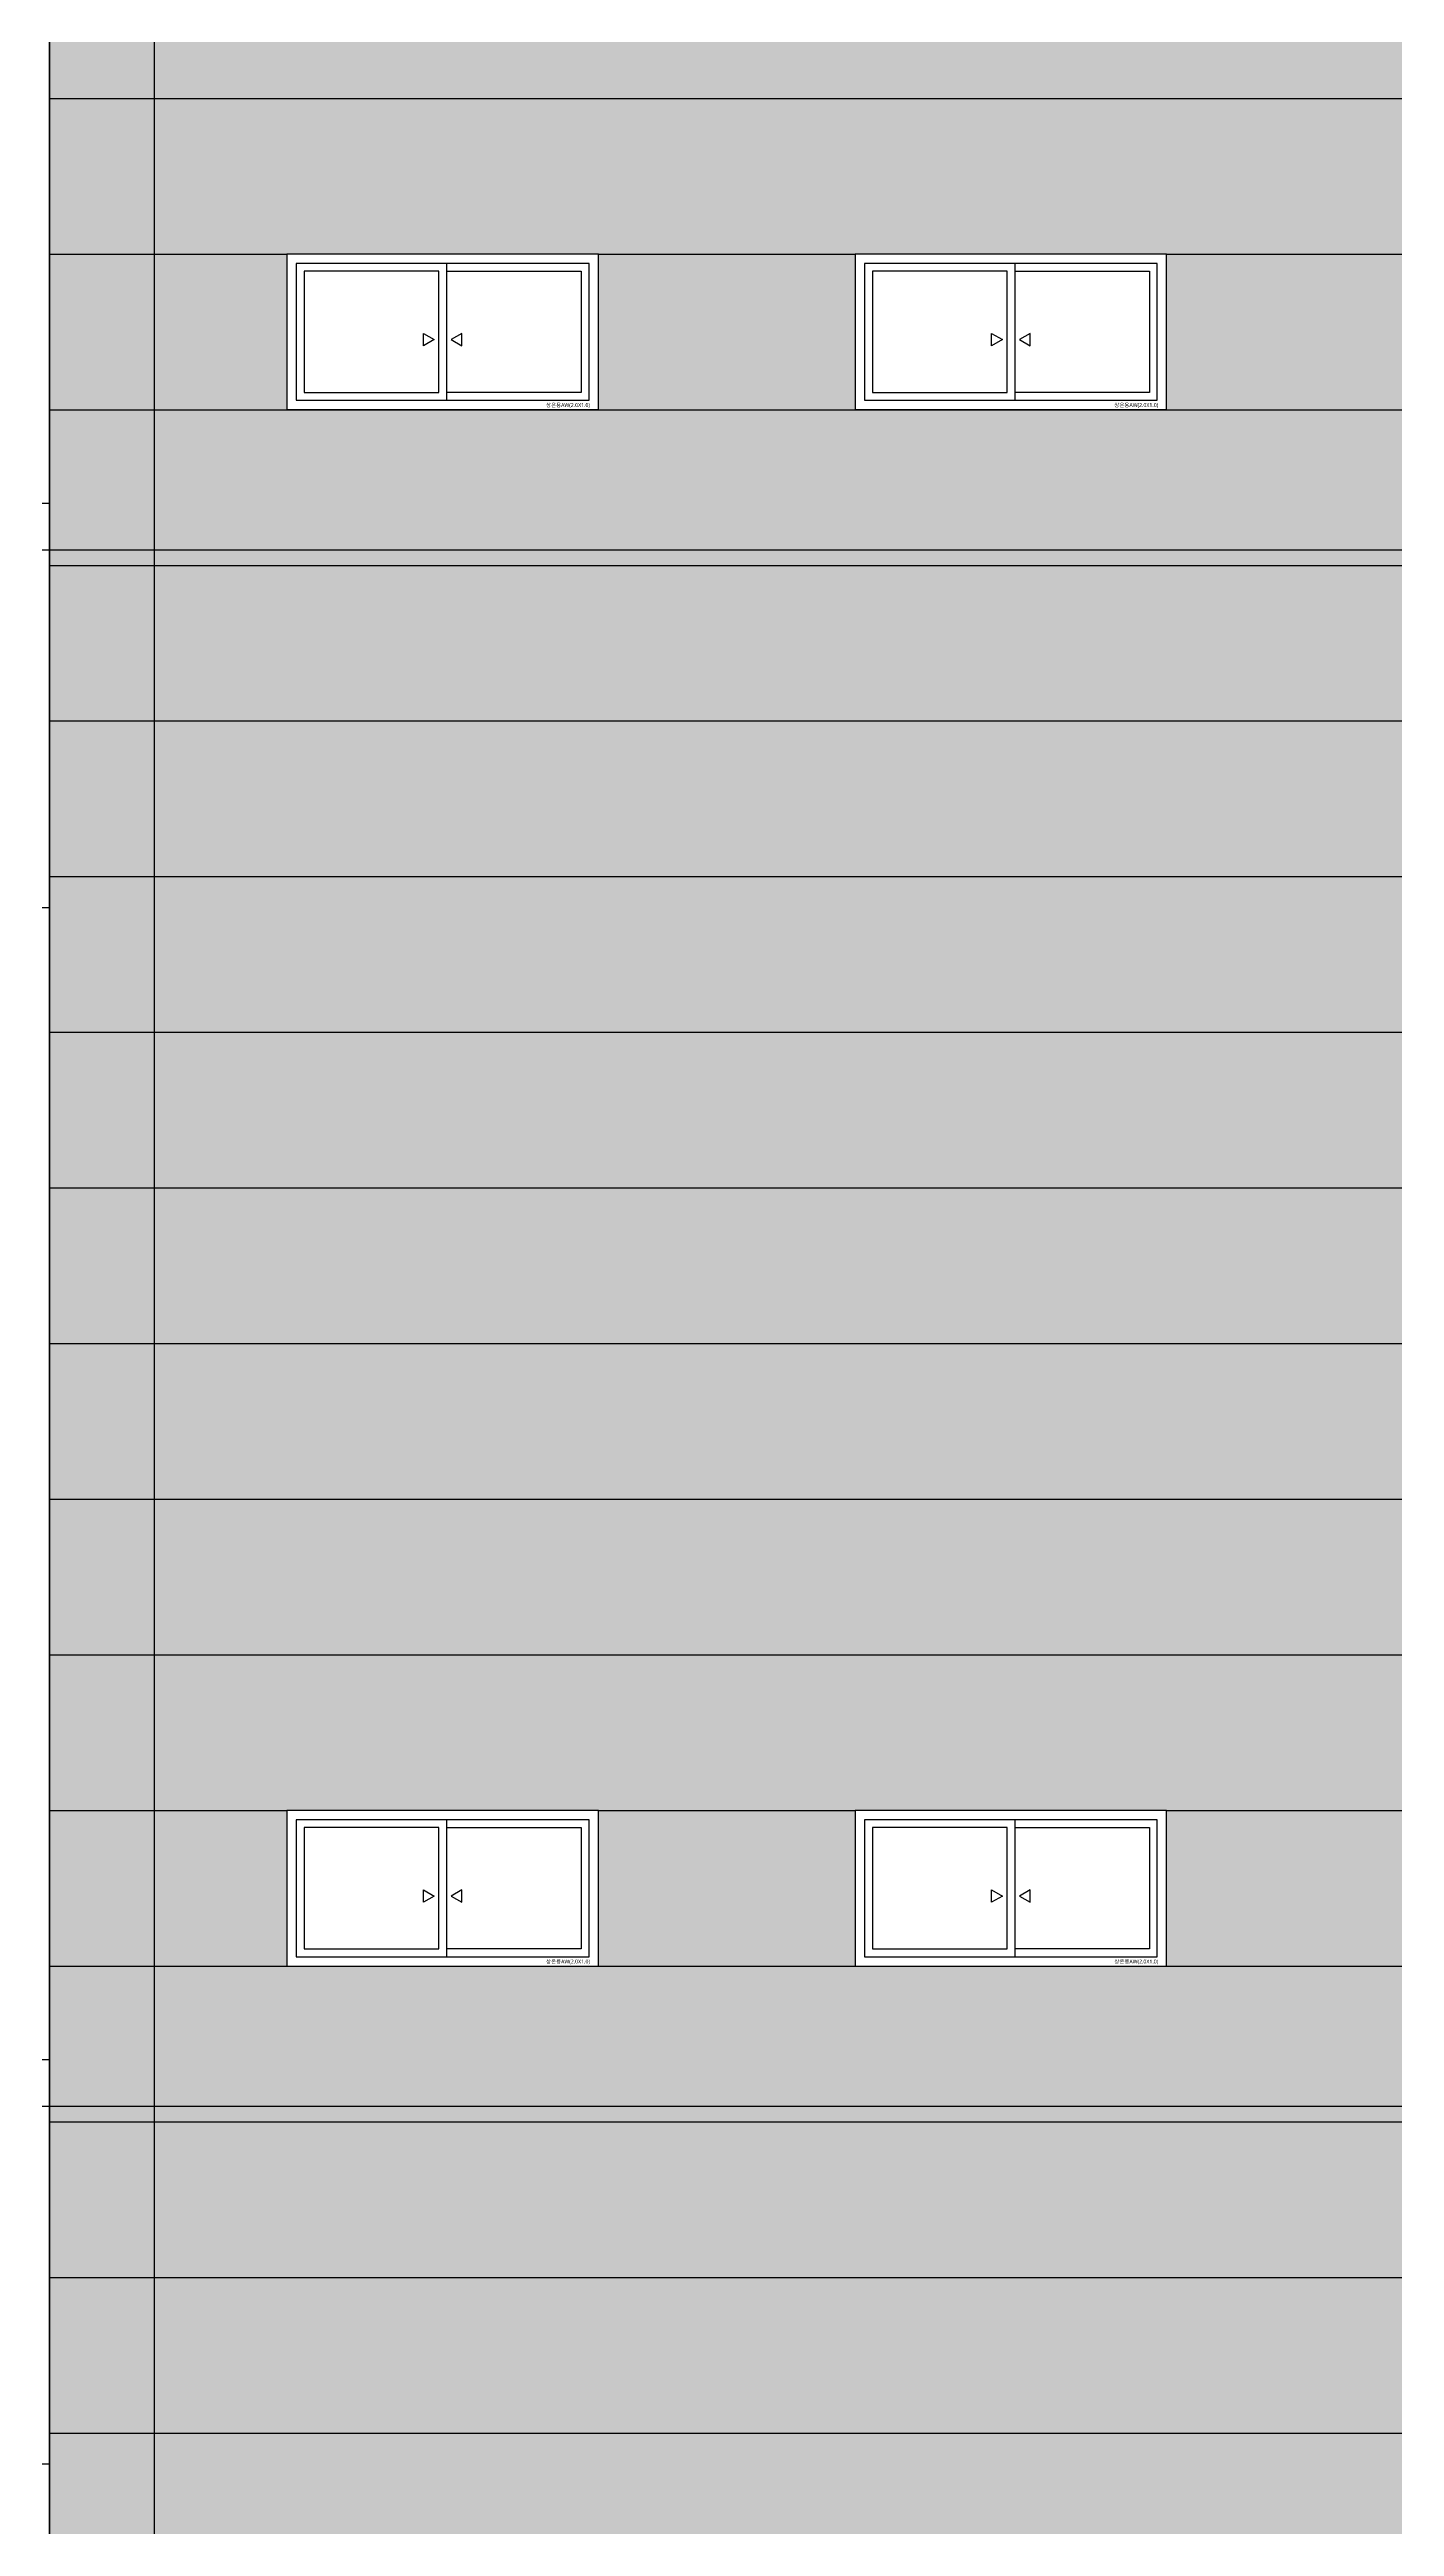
# Model space of a CAD drawing. Header units: millimetres. Extents: x 37653813 to 38677796, y 586285 to 874285.
# Drawn here: x 37803499 to 37812137, y 793942 to 809856 of the extents above; entities that cross this region are included whole.
import ezdxf

# ---------------------------------------------------------------- set-up
doc = ezdxf.new("R2010")
doc.units = ezdxf.units.MM
doc.header["$LTSCALE"] = 1000
doc.header["$MEASUREMENT"] = 0
doc.layers.get('0').update_dxf_attribs({"linetype": 'CONTINUOUS'})
doc.layers.get('Defpoints').update_dxf_attribs({"color": 161, "linetype": 'CONTINUOUS'})
for name, color, linetype in [('cen', 1, 'CONTINUOUS'), ('ELE2', 3, 'CONTINUOUS'), ('HAT-253', 253, 'CONTINUOUS'), ('RAMP-ELE2', 4, 'CONTINUOUS'), ('WID', 4, 'CONTINUOUS'), ('WIN-G', 252, 'CONTINUOUS'), ('먹-흰색 255', 255, 'CONTINUOUS')]:
    doc.layers.add(name, color=color, linetype=linetype)
doc.styles.add('나눔바른고딕', font='NanumBarunGothic.ttf')

# ---------------------------------------------------------------- blocks, each defined once
blk = doc.blocks.new('AW(2.0X1.0)')
at = {"ltscale": 1000}
blk.add_wipeout([(887455, -28823), (889455, -28823), (889455, -27823), (887455, -27823)], dxfattribs=at).dxf.layer = 'WID'
at = {"layer": 'WID', "ltscale": 1000}
blk.add_line((888480, -27883), (888480, -28763), dxfattribs=at)
for points in [[(887455, -28823), (889455, -28823), (889455, -27823), (887455, -27823)], [(887515, -28763), (889395, -28763), (889395, -27883), (887515, -27883)]]:
    blk.add_lwpolyline(points, close=True, dxfattribs=at)
at = {"layer": 'WIN-G'}
for points in [[(888430, -27933), (887565, -27933), (887565, -28713), (888430, -28713)], [(888331, -28333), (888400, -28373), (888331, -28413)], [(888579, -28333), (888510, -28373), (888579, -28413)]]:
    blk.add_lwpolyline(points, close=True, dxfattribs=at)
blk.add_lwpolyline([(888480, -27933), (889345, -27933), (889345, -28713), (888480, -28713)], dxfattribs=at)
at = {"layer": 'Defpoints', "style": '나눔바른고딕'}
blk.add_text('상온용AW(2.0X1.0)', height=25, dxfattribs=at).set_placement((889119, -28806))
blk = doc.blocks.new('램프 남측입면')
at = {"layer": 'RAMP-ELE2', "ltscale": 0.1}
for points in [[(46500, 31122), (49025, 31122), (49025, 28522), (46500, 28522)], [(46500, 21122), (49025, 21122), (49025, 18522), (46500, 18522)]]:
    blk.add_lwpolyline(points, close=True, dxfattribs=at)

msp = doc.modelspace()

# ---------------------------------------------------------------- linework, layer by layer
at = {"layer": 'cen', "ltscale": 0.1}
msp.add_line((37804174, 749542.5), (37804174, 836435.4), dxfattribs=at)

# ---------------------------------------------------------------- block references
msp.add_blockref('램프 남측입면', (37754474, 775820.8))

# ---------------------------------------------------------------- next in the draw order: hatches: boundary and pattern name
at = {"layer": '먹-흰색 255', "ltscale": 0.1}
h = msp.add_hatch(dxfattribs=at)
h.set_pattern_fill('DOTS', color=256, scale=3000)
h.paths.add_polyline_path([(37803499, 825442.5), (37969524, 825442.5), (37969524, 776642.5), (37803499, 776642.5)])

# ---------------------------------------------------------------- next in the draw order: linework, layer by layer
at = {"layer": 'cen', "ltscale": 5}
for p, q in [((37725834.4, 806642.5), (37997018.4, 806642.5)), ((37725834.4, 796642.5), (37997018.4, 796642.5))]:
    msp.add_line(p, q, dxfattribs=at)
at = {"layer": 'HAT-253', "ltscale": 0.1}
for points in [[(37803499, 809542.5), (37969524, 809542.5)], [(37803499, 808542.5), (37969524, 808542.5)], [(37803499, 807542.5), (37969524, 807542.5)], [(37803499, 806542.5), (37969524, 806542.5)], [(37803499, 805542.5), (37969524, 805542.5)], [(37803499, 804542.5), (37969524, 804542.5)], [(37803499, 803542.5), (37969524, 803542.5)], [(37803499, 802542.5), (37969524, 802542.5)], [(37803499, 801542.5), (37969524, 801542.5)], [(37803499, 800542.5), (37969524, 800542.5)], [(37803499, 799542.5), (37969524, 799542.5)], [(37803499, 798542.5), (37969524, 798542.5)], [(37803499, 797542.5), (37969524, 797542.5)], [(37803499, 796542.5), (37969524, 796542.5)], [(37803499, 795542.5), (37969524, 795542.5)], [(37803499, 794542.5), (37969524, 794542.5)]]:
    msp.add_lwpolyline(points, dxfattribs=at)

# ---------------------------------------------------------------- next in the draw order: block references
for p in [(36917569, 826365.7), (36921219, 826365.7)]:
    msp.add_blockref('AW(2.0X1.0)', p)

# ---------------------------------------------------------------- next in the draw order: linework, layer by layer
msp.add_lwpolyline([(37803499, 775542.5), (37969524, 775542.5), (37969524, 824542.5), (37803499, 824542.5)], close=True, dxfattribs=at)

# ---------------------------------------------------------------- next in the draw order: block references
for p in [(36917569, 836365.7), (36921219, 836365.7)]:
    msp.add_blockref('AW(2.0X1.0)', p)

# ---------------------------------------------------------------- next in the draw order: linework, layer by layer
at = {"layer": 'ELE2', "ltscale": 0.1}
msp.add_lwpolyline([(37803499, 776642.5), (37803499, 828142.5), (37966624, 828142.5), (37966624, 831692.5), (37980849, 831692.5), (37980849, 771661.7)], dxfattribs=at)

doc.saveas('drawing.dxf')
